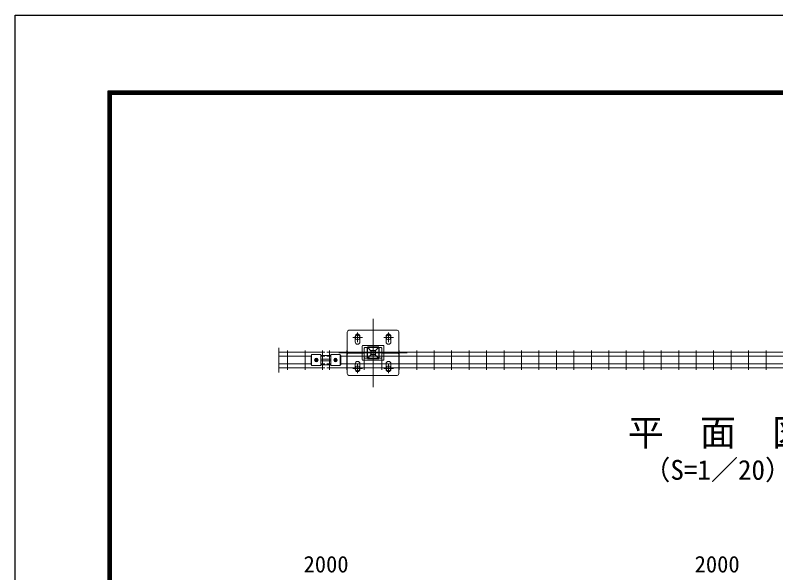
# Model space of a CAD drawing. Units: millimetres, scale not verified. Extents: x -4200 to 4200, y -2970 to 2970.
# Drawn here: x -4200 to -1989, y 1349 to 2970 of the extents above; entities that cross this region are included whole.
import ezdxf
from ezdxf.enums import TextEntityAlignment as Align

# ---------------------------------------------------------------- set-up
doc = ezdxf.new("R2010")
doc.units = ezdxf.units.MM
doc.header["$LTSCALE"] = 10
doc.linetypes.add('USER1', pattern=[50.8, 31.75, -6.35, 6.35, -6.35])
for name, color, linetype, lineweight in [('0-0_D-STR-DIM', 7, 'Continuous', 13), ('0-1_D-STR3', 3, 'Continuous', 13), ('0-2_D-BMK', 2, 'USER1', 13), ('0-3_D-STR1', 1, 'Continuous', 25), ('0-5_D-STR2', 7, 'Continuous', 13), ('0-C_D-TTL', 7, 'Continuous', 25)]:
    doc.layers.add(name, color=color, linetype=linetype, lineweight=lineweight)
doc.layers.add('0-9_D-TTL-TXT', color=7, linetype='Continuous')
doc.styles.add('ＭＳ ゴシック', font='')
doc.styles.get('ＭＳ ゴシック').set_extended_font_data('MS Gothic')

# ---------------------------------------------------------------- blocks, each defined once
blk = doc.blocks.new('ベースプレート部品\u3000平面図')
at = {"layer": '0-1_D-STR3'}
for p, q in [((-8038.24, 53409.09), (-8038.24, 52859.09)), ((-6588.24, 53459.09), (-7988.24, 53459.09)), ((-6538.24, 52859.09), (-6538.24, 53409.09)), ((-7808.25, 53124.09), (-7808.25, 53279.08)), ((-7668.25, 53124.09), (-7668.25, 53279.08)), ((-6908.25, 53124.09), (-6908.25, 53279.08)), ((-6768.25, 53124.09), (-6768.25, 53279.08)), ((-7603.25, 52809.09), (-7603.25, 52999.09)), ((-6993.25, 53019.09), (-7583.25, 53019.09)), ((-7543.25, 52809.09), (-7543.25, 52939.09)), ((-7053.25, 52959.09), (-7523.25, 52959.09)), ((-7033.25, 52809.09), (-7033.25, 52939.09)), ((-6973.25, 52999.09), (-6973.25, 52809.09)), ((-7988.24, 52809.09), (-7542.4, 52809.09)), ((-7032.4, 52809.09), (-6588.24, 52809.09))]:
    blk.add_line(p, q, dxfattribs=at)
for centre, radius, start, end in [((-7988.24, 53409.09), 50, 90, 180), ((-7738.25, 53279.08), 70, 0, 180), ((-6838.25, 53279.08), 70, 0, 180), ((-6588.24, 53409.09), 50, 0, 90), ((-7738.25, 53124.09), 70, 180, 0), ((-6838.25, 53124.09), 70, 180, 0), ((-7988.24, 52859.09), 50, 180, 270), ((-7583.25, 52999.09), 20, 90, 180), ((-7523.25, 52939.09), 20, 90, 180), ((-7053.25, 52939.09), 20, 0, 90), ((-6993.25, 52999.09), 20, 0, 90), ((-6588.24, 52859.09), 50, 270, 0)]:
    blk.add_arc(centre, radius, start, end, dxfattribs=at)

msp = doc.modelspace()

# ---------------------------------------------------------------- linework, layer by layer
at = {"layer": '0-0_D-STR-DIM'}
msp.add_line((-3432.99, 2003.08), (-3432.99, 1930.88), dxfattribs=at)
at = {"layer": '0-1_D-STR3'}
for p, q in [((-3339.43, 1980.89), (-3339.43, 1953.89)), ((-3337.93, 1980.89), (-3339.43, 1980.89)), ((-3337.93, 1983.47), (-3310.93, 1983.47)), ((-3337.93, 1983.47), (-3337.93, 1951.31)), ((-3326.98, 1971.81), (-3329.53, 1967.39)), ((-3327.26, 1969.51), (-3325.85, 1968.1)), ((-3321.88, 1971.81), (-3326.98, 1971.81)), ((-3326.55, 1970.22), (-3325.14, 1968.81)), ((-3322.31, 1970.22), (-3323.73, 1968.81)), ((-3321.6, 1969.51), (-3323.02, 1968.1)), ((-3321.88, 1971.81), (-3319.34, 1967.39)), ((-3310.93, 1983.47), (-3310.93, 1951.31)), ((-3281.93, 1980.89), (-3310.93, 1980.89)), ((-3309.93, 1969.89), (-3282.93, 1969.89)), ((-3281.93, 1983.47), (-3281.93, 1951.31)), ((-3281.93, 1983.47), (-3254.93, 1983.47)), ((-3270.98, 1971.81), (-3273.53, 1967.39)), ((-3271.26, 1969.51), (-3269.85, 1968.1)), ((-3265.88, 1971.81), (-3270.98, 1971.81)), ((-3270.55, 1970.22), (-3269.14, 1968.81)), ((-3266.31, 1970.22), (-3267.73, 1968.81)), ((-3265.6, 1969.51), (-3267.02, 1968.1)), ((-3265.88, 1971.81), (-3263.34, 1967.39)), ((-3254.93, 1983.47), (-3254.93, 1951.31)), ((-3253.43, 1980.89), (-3254.93, 1980.89)), ((-3253.43, 1953.89), (-3253.43, 1980.89)), ((-3339.43, 1953.89), (-3337.93, 1953.89)), ((-3337.93, 1951.31), (-3310.93, 1951.31)), ((-3326.98, 1962.98), (-3329.53, 1967.39)), ((-3327.26, 1965.27), (-3325.85, 1966.69)), ((-3321.88, 1962.98), (-3326.98, 1962.98)), ((-3326.55, 1964.56), (-3325.14, 1965.98)), ((-3322.31, 1964.56), (-3323.73, 1965.98)), ((-3321.6, 1965.27), (-3323.02, 1966.69)), ((-3321.88, 1962.98), (-3319.34, 1967.39)), ((-3310.93, 1953.89), (-3281.93, 1953.89)), ((-3309.93, 1964.89), (-3282.93, 1964.89)), ((-3281.93, 1951.31), (-3254.93, 1951.31)), ((-3270.98, 1962.98), (-3273.53, 1967.39)), ((-3271.26, 1965.27), (-3269.85, 1966.69)), ((-3265.88, 1962.98), (-3270.98, 1962.98)), ((-3270.55, 1964.56), (-3269.14, 1965.98)), ((-3266.31, 1964.56), (-3267.73, 1965.98)), ((-3265.6, 1965.27), (-3267.02, 1966.69)), ((-3265.88, 1962.98), (-3263.34, 1967.39)), ((-3254.93, 1953.89), (-3253.43, 1953.89))]:
    msp.add_line(p, q, dxfattribs=at)
for centre, radius in [((-3204.47, 2033.29), 7), ((-3114.47, 2033.29), 7), ((-3324.43, 1967.39), 4.41), ((-3268.43, 1967.39), 4.41), ((-3204.47, 1943.29), 7), ((-3114.47, 1943.29), 7)]:
    msp.add_circle(centre, radius, dxfattribs=at)
for centre, radius, start, end in [((-3326.91, 1969.87), 0.5, 44.99953, 224.99952), ((-3324.43, 1968.64), 3.75, 57.53826, 122.46174), ((-3326.55, 1967.39), 1, 314.99999, 45), ((-3324.43, 1969.51), 1, 225.00001, 314.99999), ((-3322.31, 1967.39), 1, 135, 225.00001), ((-3321.96, 1969.87), 0.5, 315, 135), ((-3309.93, 1967.39), 2.5, 90, 113.57818), ((-3282.93, 1967.39), 2.5, 66.42182, 90), ((-3270.91, 1969.87), 0.5, 44.99953, 224.99952), ((-3268.43, 1968.64), 3.75, 57.53826, 122.46174), ((-3270.55, 1967.39), 1, 314.99999, 45), ((-3268.43, 1969.51), 1, 225.00001, 314.99999), ((-3266.31, 1967.39), 1, 135, 225.00001), ((-3265.96, 1969.87), 0.5, 315, 135), ((-3326.91, 1964.92), 0.5, 135, 314.99998), ((-3324.43, 1966.14), 3.75, 237.53826, 302.46174), ((-3324.43, 1965.27), 1, 45, 135), ((-3321.96, 1964.92), 0.5, 225.00001, 44.99999), ((-3309.93, 1967.39), 2.5, 246.42182, 270), ((-3282.93, 1967.39), 2.5, 270, 293.57818), ((-3270.91, 1964.92), 0.5, 135, 314.99998), ((-3268.43, 1966.14), 3.75, 237.53826, 302.46174), ((-3268.43, 1965.27), 1, 45, 135), ((-3265.96, 1964.92), 0.5, 225.00001, 44.99999)]:
    msp.add_arc(centre, radius, start, end, dxfattribs=at)
at = {"layer": '0-2_D-BMK'}
for p, q in [((-3159.47, 2087.59), (-3159.47, 1889)), ((-3204.47, 2047.29), (-3204.47, 2019.29)), ((-3114.47, 2047.29), (-3114.47, 2019.29)), ((-3218.47, 2033.29), (-3190.47, 2033.29)), ((-3128.47, 2033.29), (-3100.47, 2033.29)), ((-3258.77, 1988.29), (-3060.18, 1988.29)), ((-3204.47, 1929.29), (-3204.47, 1957.29)), ((-3114.47, 1929.29), (-3114.47, 1957.29)), ((-3218.47, 1943.29), (-3190.47, 1943.29)), ((-3128.47, 1943.29), (-3100.47, 1943.29))]:
    msp.add_line(p, q, dxfattribs=at)
at = {"layer": '0-3_D-STR1'}
for p, q in [((-3142.97, 2004.79), (-3175.97, 2004.79)), ((-3165.47, 1994.29), (-3175.97, 2004.79)), ((-3175.97, 1971.79), (-3175.97, 2004.79)), ((-3153.47, 1994.29), (-3142.97, 2004.79)), ((-3142.97, 2004.79), (-3142.97, 1971.79)), ((-3165.47, 1982.29), (-3175.97, 1971.79)), ((-3175.97, 1971.79), (-3142.97, 1971.79)), ((-3142.97, 1971.79), (-3153.47, 1982.29))]:
    msp.add_line(p, q, dxfattribs=at)
for points in [[(-3153.47, 1994.29), (-3165.47, 1994.29), (-3165.47, 1982.29)], [(-3153.47, 1994.29), (-3153.47, 1982.29), (-3165.47, 1982.29)]]:
    msp.add_lwpolyline(points, dxfattribs=at)
at = {"layer": '0-5_D-STR2'}
for p, q in [((-3432.99, 1989.99), (-3299.43, 1989.99)), ((-3407.95, 1995.39), (-3407.95, 1939.39)), ((-3357.18, 1995.39), (-3357.18, 1939.39)), ((-3306.41, 1995.39), (-3306.41, 1939.39)), ((-3293.43, 1989.99), (-1299.43, 1989.99)), ((-3286.46, 1995.39), (-3286.46, 1939.39)), ((-3235.69, 1995.39), (-3235.69, 1939.39)), ((-3184.92, 1995.39), (-3184.92, 1939.39)), ((-3134.15, 1995.39), (-3134.15, 1939.39)), ((-3083.38, 1995.39), (-3083.38, 1939.39)), ((-3032.61, 1995.39), (-3032.61, 1939.39)), ((-2981.84, 1995.39), (-2981.84, 1939.39)), ((-2931.07, 1995.39), (-2931.07, 1939.39)), ((-2880.3, 1995.39), (-2880.3, 1939.39)), ((-2829.53, 1995.39), (-2829.53, 1939.39)), ((-2778.76, 1995.39), (-2778.76, 1939.39)), ((-2728, 1995.39), (-2728, 1939.39)), ((-2677.23, 1995.39), (-2677.23, 1939.39)), ((-2626.46, 1995.39), (-2626.46, 1939.39)), ((-2575.69, 1995.39), (-2575.69, 1939.39)), ((-2524.92, 1995.39), (-2524.92, 1939.39)), ((-2474.15, 1995.39), (-2474.15, 1939.39)), ((-2423.38, 1995.39), (-2423.38, 1939.39)), ((-2372.61, 1995.39), (-2372.61, 1939.39)), ((-2321.84, 1995.39), (-2321.84, 1939.39)), ((-2271.07, 1995.39), (-2271.07, 1939.39)), ((-2220.3, 1995.39), (-2220.3, 1939.39)), ((-2169.53, 1995.39), (-2169.53, 1939.39)), ((-2118.76, 1995.39), (-2118.76, 1939.39)), ((-2068, 1995.39), (-2068, 1939.39)), ((-2017.23, 1995.39), (-2017.23, 1939.39)), ((-3432.99, 1978.69), (-3337.93, 1978.69)), ((-3310.93, 1978.69), (-3299.43, 1978.69)), ((-3293.43, 1978.69), (-3281.93, 1978.69)), ((-3254.93, 1978.69), (-1299.43, 1978.69)), ((-3432.99, 1956.09), (-3337.93, 1956.09)), ((-3310.93, 1956.09), (-3299.43, 1956.09)), ((-3293.43, 1956.09), (-3281.93, 1956.09)), ((-3254.93, 1956.09), (-1299.43, 1956.09)), ((-3432.99, 1944.79), (-3299.43, 1944.79)), ((-3293.43, 1944.79), (-1299.43, 1944.79))]:
    msp.add_line(p, q, dxfattribs=at)
at = {"layer": '0-C_D-TTL', "color": 2}
msp.add_lwpolyline([(-4199.62, 2970), (4200.38, 2970), (4200.38, -2970), (-4199.62, -2970)], close=True, dxfattribs=at)
at = {"layer": '0-C_D-TTL'}
for points in [[(-3929.62, 2750), (3930.38, 2750), (3930.38, -2750), (-3929.62, -2750)], [(-3927.12, 2747.5), (3927.88, 2747.5), (3927.88, -2747.5), (-3927.12, -2747.5)], [(-3924.62, 2745), (3925.38, 2745), (3925.38, -2745), (-3924.62, -2745)], [(-3922.12, 2742.5), (3922.88, 2742.5), (3922.88, -2742.5), (-3922.12, -2742.5)], [(-3919.62, 2740), (3920.38, 2740), (3920.38, -2740), (-3919.62, -2740)]]:
    msp.add_lwpolyline(points, close=True, dxfattribs=at)

# ---------------------------------------------------------------- block references
at = {"layer": '0-1_D-STR3', "xscale": 0.1, "yscale": 0.1}
msp.add_blockref('ベースプレート部品\u3000平面図', (-2430.65, -3292.12), dxfattribs=at)
at = {"layer": '0-1_D-STR3', "xscale": -0.1, "yscale": 0.1, "rotation": 180}
msp.add_blockref('ベースプレート部品\u3000平面図', (-2430.65, 7268.7), dxfattribs=at)

# ---------------------------------------------------------------- texts
at = {"layer": '0-0_D-STR-DIM', "style": 'ＭＳ ゴシック'}
for p in [(-3361.48, 1335.38), (-2224.72, 1335.38)]:
    msp.add_text('2000', height=48.09, dxfattribs=at).set_placement(p, align=Align.BOTTOM_LEFT)
at = {"layer": '0-9_D-TTL-TXT', "style": 'ＭＳ ゴシック'}
for s, height, p in [('平\u3000面\u3000図', 76.98, (-2419.37, 1695.1)), ('（S=1／20）', 57.7, (-2373.89, 1601.9))]:
    msp.add_text(s, height=height, dxfattribs=at).set_placement(p, align=Align.BOTTOM_LEFT)

doc.saveas('drawing.dxf')
